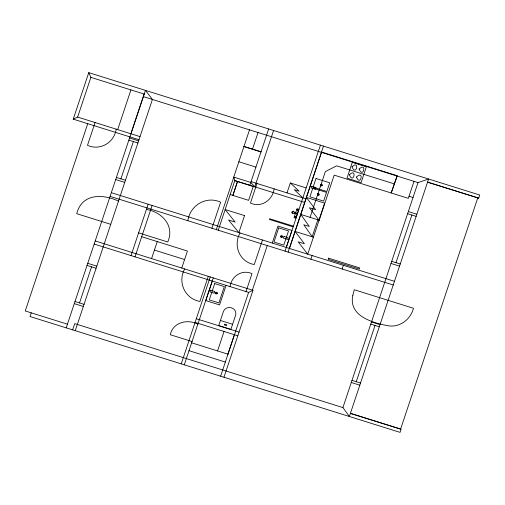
<?xml version="1.0" encoding="UTF-8"?>
<svg xmlns="http://www.w3.org/2000/svg" width="505" height="505" viewBox="0 0 505 505"><rect width="100%" height="100%" fill="white"/><g stroke="black" fill="none" stroke-linecap="round" stroke-linejoin="round"><path stroke-width="0.76" d="M138.982 139.727L73.238 119.148L88.754 72.638L479.75 195.031L478.708 198.149L427.571 182.141L478.708 198.149M73.238 119.148L77.631 117.078L90.875 77.372L88.754 72.638M87.744 123.687L25.25 310.966L67.436 324.172M31.259 312.848L30.035 316.534L400.055 432.362L401.096 429.244L350.407 413.374L400.616 429.073L477.768 197.872M95.085 122.538L87.485 145.314C100.059 151.071 114.307 142.612 116.207 129.154M117.684 129.615L130.94 89.884M130.883 133.749L144.14 94.012M66.206 327.859L145.453 90.389L152.422 99.453L75.258 330.687M79.525 302.931L91.563 266.848M120.922 178.865L133.377 141.545M72.644 329.872L74.727 323.636L342.914 407.585L349.365 416.492L428.606 179.023L417.995 182.589L143.369 96.625M131.022 255.593L148.167 204.216M134.98 256.837L152.125 205.459M151.576 258.585L157.251 241.579M187.854 220.71C190.006 205.327 206.242 195.561 220.641 202.164L211.936 228.247M181.762 268.035L187.437 251.029L141.697 236.712M184.653 268.944C177.381 282.099 184.887 298.84 199.904 301.428L208.275 276.336M249.514 129.848L233.739 177.103L250.802 182.444L254.785 186.818L273.577 130.492M216.291 229.611L233.802 177.122L234.812 180.569L218.242 230.223M252.462 149.24L258.042 132.518M181.238 363.865L210.244 276.948M184.281 364.818L213.287 277.901M212.296 281.032L205.775 300.582L219.58 304.9L226.101 285.357M249.855 185.278L268.654 128.952M240.045 232.982C232.893 245.575 239.604 262.032 254.274 264.532L262.461 239.995M256.988 183.485L250.448 203.079C261.211 208.054 272.763 200.132 274.133 188.851M230.072 286.6C231.378 276.203 242.122 269.089 251.989 273.641L246.004 291.587M220.407 320.479L218.709 325.573L230.886 329.386L235.027 316.988C239.357 307.501 225.009 303.29 222.875 313.188L220.407 320.479L232.59 324.292M217.56 350.924L224.075 331.4M227.9 354.163L234.415 334.632M220.628 376.193L248.593 292.395L252.986 290.331L223.98 377.241M252.386 290.141L267.265 245.569M287.01 192.885L290.325 182.968L306.163 187.923M272.264 243.069L277.939 226.063L291.947 230.444L286.272 247.45M294.819 213.344L295.072 212.573M295.4 213.52L294.036 217.605L295.892 218.185L298.884 209.228L297.022 208.647L295.652 212.757M285.066 251.143L320.429 145.162M288.109 252.096L323.478 146.115M289.447 248.447L321.622 152.043L397.214 175.702L391.192 192.979L397.183 175.917M310.089 217.346L325.353 171.612L336.608 165.829L394.506 183.953M312.185 236.782L317.86 219.776M318.971 220.123L324.639 203.117L306.365 197.398L315.644 209.72L309.426 207.776L318.977 220.092M319.078 220.155L307.728 254.166L298.19 241.819L304.401 243.77L295.122 231.441L313.403 237.161M310.891 259.223L312.122 255.543M342.137 269.007L343.368 265.321M414.012 181.339L408.337 198.345L334.19 175.14L319.185 220.193L300.69 214.404M342.914 407.585L417.995 182.589M356.259 381.704L375.038 325.441M395.977 262.682L411.884 215.023M90.875 77.372L144.222 94.075M409.037 196.249L413.021 197.493M243.978 146.437L261.034 151.778M243.934 146.57L260.99 151.91M408.33 211.563L416.859 214.234M407.617 213.684L416.145 216.355M238.859 161.77L255.921 167.111M77.631 117.078L140.024 136.609M129.564 138.004L138.61 140.838M128.857 140.131L137.903 142.959M251.073 181.636L305.897 198.8M234.812 180.569L304.679 202.442M234.781 180.67L237.464 181.503L232.83 195.378L230.154 194.539M298.569 210.162L296.713 209.581L298.562 210.194M297.514 213.337L294.888 212.517L293.209 211.134L291.934 211.904L291.764 212.618L292.433 213.457L294.636 213.28L297.256 214.101M294.339 216.695L296.195 217.276M293.399 226.171L269.638 218.734L269.399 219.441L293.159 226.884M391.71 261.344L400.244 264.014M116.403 177.444L125.448 180.279M391.003 263.471L399.537 266.141M115.689 179.572L124.741 182.406M111.315 192.683L394.474 281.317M110.084 196.369L393.243 285.003M146.418 209.449C161.947 211.917 175.001 225.931 167.736 241.983L138.604 232.862M118.511 201.072C102.597 193.8 82.044 193.289 76.709 213.672L110.746 224.327M154.41 250.082L184.603 259.532M371.484 321.982L380.012 324.652M370.771 324.109L379.299 326.779M95.211 240.942L252.986 290.331M94.17 244.06L248.593 292.395M87.75 263.307L96.796 266.141M87.037 265.434L96.089 268.269M196.306 318.718L239.048 332.094M195.075 322.405L237.817 335.781M197.865 324.109C187.532 318.844 172.944 322.196 170.28 334.72L192.052 341.538M351.991 380.372L360.526 383.042M351.284 382.5L359.819 385.17M74.999 301.517L84.045 304.351M74.292 303.644L83.338 306.472M191.61 342.807L227.97 354.188M188.984 350.678L225.344 362.06M290.325 182.968L299.149 191.206L294.314 189.691L302.849 197.84M312.273 236.807L303.783 224.757L309.262 226.474L300.797 214.436M295.242 216.506C294.914 217.428 295.999 216.487 295.242 216.506M349.365 174.793C353.55 185.013 357.407 167.231 349.365 174.793M352.017 166.858C356.195 177.078 360.059 159.296 352.017 166.858M356.467 177.015C360.646 187.235 364.509 169.459 356.467 177.015M359.112 169.08C363.297 179.3 367.154 161.518 359.112 169.08M352.831 295.4C348.412 315.335 371.352 322.525 386.319 325.39C398.477 328.54 410.533 320.126 413.437 308.271L354.276 289.75L352.831 295.4M237.558 181.535L232.919 195.429L248.624 200.34L253.257 186.452L237.558 181.535M210.509 290.192L209.941 291.89L214.208 293.222L214.776 291.524L210.509 290.192M214.707 283.589L209.272 299.882L218.899 302.893L224.334 286.606L214.707 283.589M215.433 292.616L215.925 294.061L217.453 293.639L216.961 292.193L215.433 292.616M215.869 292.837L216.146 293.664L217.017 293.418L216.74 292.597L215.869 292.837M244.534 215.603L238.859 232.609L228.569 220.028L235.16 222.093L225.148 209.537L244.534 215.603M224.826 324.197L224.536 325.056L226.474 325.662L226.758 324.803L224.826 324.197M278.703 227.869L273.975 242.04L283.791 245.108L288.519 230.936L278.703 227.869M280.584 236.088L281.07 237.527L282.598 237.104L282.112 235.665L280.584 236.088M281.014 236.308L281.298 237.129L282.169 236.889L281.891 236.062L281.014 236.308M283.962 236.397L283.393 238.101L287.654 239.433L288.222 237.735L283.962 236.397M292.313 212.087C291.915 215.938 294.358 208.944 292.313 212.087M311.73 186.25L311.162 187.955L315.429 189.287L315.997 187.589L311.73 186.25M312.829 188.112L309.918 196.824L323.629 201.11L326.533 192.405L312.829 188.112M316.01 178.48L313.1 187.185L326.811 191.477L329.715 182.772L316.01 178.48M317.279 193.939L317.765 195.378L319.293 194.955L318.807 193.51L317.279 193.939M320.385 184.615L320.877 186.061L322.398 185.638L321.912 184.192L320.385 184.615M317.708 194.154L317.986 194.98L318.857 194.734L318.579 193.914L317.708 194.154M320.814 184.836L321.098 185.663L321.969 185.417L321.691 184.596L320.814 184.836M352.301 162.32L347.004 178.189L361.1 182.602L366.396 166.732L352.301 162.32M328.502 258.162L328.124 259.299L359.364 269.077L359.743 267.947L328.502 258.162M297.363 210.219C297.742 210.875 297.742 209.348 297.363 210.219"/></g></svg>
